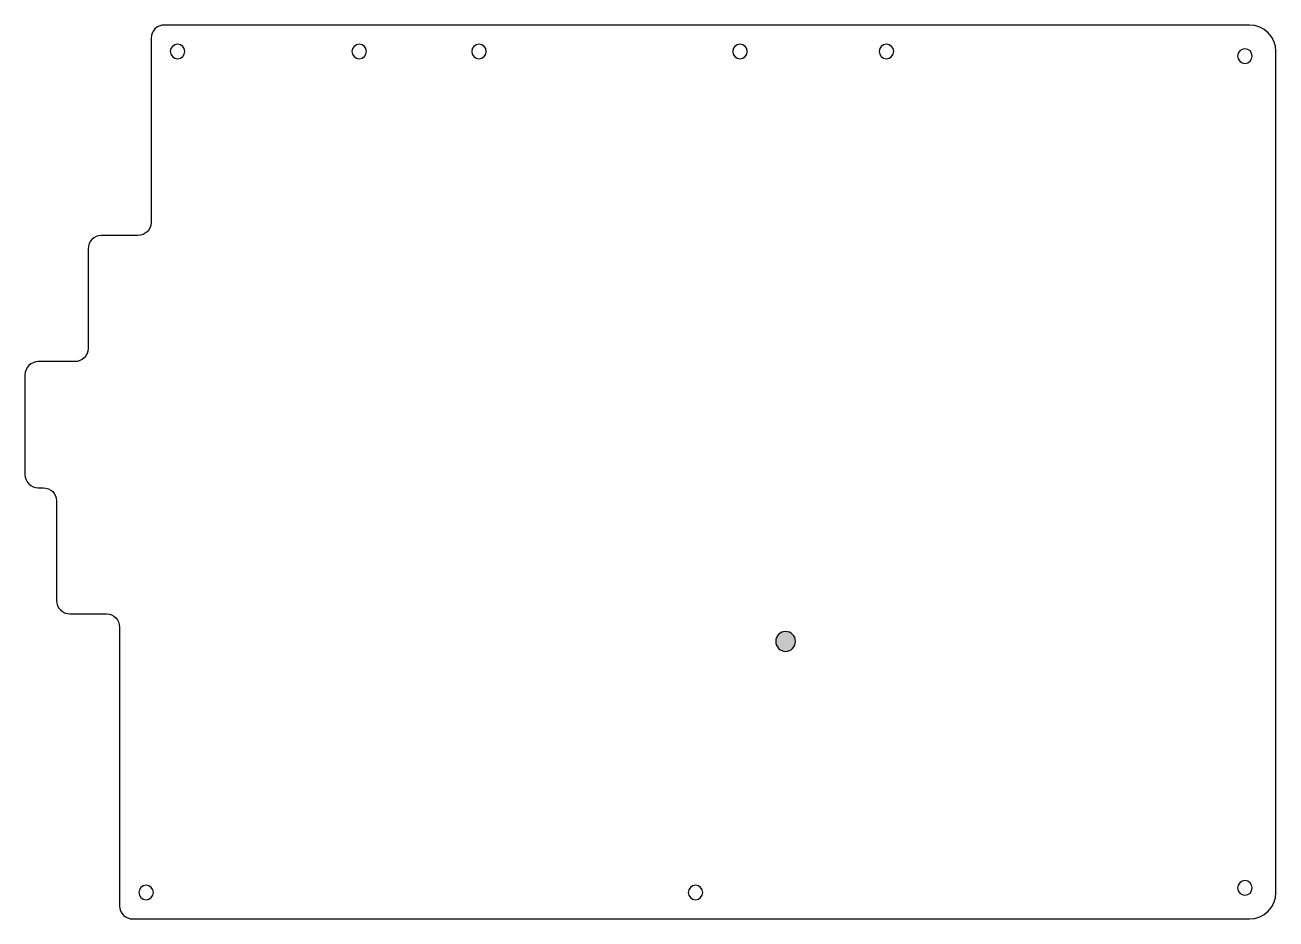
# Model space of a CAD drawing. Header units: inches. Extents: x 55 to 244, y -218 to -83.
import ezdxf

# ---------------------------------------------------------------- set-up
doc = ezdxf.new("R2010")
doc.units = ezdxf.units.IN
doc.header["$MEASUREMENT"] = 0
doc.layers.add('Layer 1', color=7, linetype='Continuous')

# ---------------------------------------------------------------- blocks, each defined once
blk = doc.blocks.new('block 2')
at = {"layer": 'Layer 1', "true_color": 0xc1c230}
h = blk.add_hatch(color=52, dxfattribs=at)
h.dxf.hatch_style = 2
edge = h.paths.add_edge_path()
edge.add_spline(control_points=[(170.18, -174.35), (171.01, -174.35), (171.68, -175.02), (171.68, -175.85), (171.68, -176.68), (171.01, -177.35), (170.18, -177.35), (169.35, -177.35), (168.68, -176.68), (168.68, -175.85), (168.68, -175.02), (169.35, -174.35), (170.18, -174.35)], knot_values=[0, 0, 0, 0, 1, 1, 1, 2, 2, 2, 3, 3, 3, 4, 4, 4, 4], degree=3, periodic=1)
at = {"layer": 'Layer 1', "color": 85, "lineweight": 25, "true_color": 0x5a8e5a}
blk.add_open_spline([(170.18, -174.35), (171.01, -174.35), (171.68, -175.02), (171.68, -175.85), (171.68, -176.68), (171.01, -177.35), (170.18, -177.35), (169.35, -177.35), (168.68, -176.68), (168.68, -175.85), (168.68, -175.02), (169.35, -174.35), (170.18, -174.35)], degree=3, knots=[0, 0, 0, 0, 1, 1, 1, 2, 2, 2, 3, 3, 3, 4, 4, 4, 4], dxfattribs=at)

msp = doc.modelspace()

# ---------------------------------------------------------------- linework, layer by layer
at = {"layer": 'Layer 1', "color": 195, "lineweight": 25, "true_color": 0x794d9e}
for points, knots in [([(69.57, -215.78), (69.57, -215.78), (69.57, -173.68), (69.57, -173.68), (69.57, -172.58), (68.68, -171.68), (67.57, -171.68), (67.57, -171.68), (62.05, -171.68), (62.05, -171.68), (60.94, -171.68), (60.05, -170.79), (60.05, -169.68), (60.05, -169.68), (60.05, -154.63), (60.05, -154.63), (60.05, -153.53), (59.15, -152.63), (58.05, -152.63), (58.05, -152.63), (57.28, -152.63), (57.28, -152.63), (56.18, -152.63), (55.28, -151.74), (55.28, -150.63), (55.28, -150.63), (55.28, -135.58), (55.28, -135.58), (55.28, -134.48), (56.18, -133.58), (57.28, -133.58), (57.28, -133.58), (62.81, -133.58), (62.81, -133.58), (63.91, -133.58), (64.81, -132.69), (64.81, -131.58), (64.81, -131.58), (64.81, -116.53), (64.81, -116.53), (64.81, -115.43), (65.7, -114.53), (66.81, -114.53), (66.81, -114.53), (72.33, -114.53), (72.33, -114.53), (73.44, -114.53), (74.33, -113.64), (74.33, -112.53), (74.33, -112.53), (74.33, -84.72), (74.33, -84.72), (74.33, -83.62), (75.23, -82.72), (76.33, -82.72), (76.33, -82.72), (240.26, -82.72), (240.26, -82.72), (242.47, -82.72), (244.26, -84.51), (244.26, -86.72), (244.26, -86.72), (244.26, -213.78), (244.26, -213.78), (244.26, -215.99), (242.47, -217.78), (240.26, -217.78), (240.26, -217.78), (71.57, -217.78), (71.57, -217.78), (70.47, -217.78), (69.57, -216.89), (69.57, -215.78)], [0, 0, 0, 0, 1, 1, 1, 2, 2, 2, 3, 3, 3, 4, 4, 4, 5, 5, 5, 6, 6, 6, 7, 7, 7, 8, 8, 8, 9, 9, 9, 10, 10, 10, 11, 11, 11, 12, 12, 12, 13, 13, 13, 14, 14, 14, 15, 15, 15, 16, 16, 16, 17, 17, 17, 18, 18, 18, 19, 19, 19, 20, 20, 20, 21, 21, 21, 22, 22, 22, 23, 23, 23, 24, 24, 24, 24]), ([(79.43, -86.72), (79.43, -87.33), (78.94, -87.82), (78.33, -87.82), (77.73, -87.82), (77.23, -87.33), (77.23, -86.72), (77.23, -86.11), (77.73, -85.62), (78.33, -85.62), (78.94, -85.62), (79.43, -86.11), (79.43, -86.72)], [0, 0, 0, 0, 1, 1, 1, 2, 2, 2, 3, 3, 3, 4, 4, 4, 4]), ([(106.87, -86.72), (106.87, -87.33), (106.37, -87.82), (105.77, -87.82), (105.16, -87.82), (104.67, -87.33), (104.67, -86.72), (104.67, -86.11), (105.16, -85.62), (105.77, -85.62), (106.37, -85.62), (106.87, -86.11), (106.87, -86.72)], [0, 0, 0, 0, 1, 1, 1, 2, 2, 2, 3, 3, 3, 4, 4, 4, 4]), ([(124.97, -86.72), (124.97, -87.33), (124.47, -87.82), (123.87, -87.82), (123.26, -87.82), (122.77, -87.33), (122.77, -86.72), (122.77, -86.11), (123.26, -85.62), (123.87, -85.62), (124.47, -85.62), (124.97, -86.11), (124.97, -86.72)], [0, 0, 0, 0, 1, 1, 1, 2, 2, 2, 3, 3, 3, 4, 4, 4, 4]), ([(164.39, -86.72), (164.39, -87.33), (163.89, -87.82), (163.29, -87.82), (162.68, -87.82), (162.19, -87.33), (162.19, -86.72), (162.19, -86.11), (162.68, -85.62), (163.29, -85.62), (163.89, -85.62), (164.39, -86.11), (164.39, -86.72)], [0, 0, 0, 0, 1, 1, 1, 2, 2, 2, 3, 3, 3, 4, 4, 4, 4]), ([(186.51, -86.72), (186.51, -87.33), (186.01, -87.82), (185.41, -87.82), (184.8, -87.82), (184.31, -87.33), (184.31, -86.72), (184.31, -86.11), (184.8, -85.62), (185.41, -85.62), (186.01, -85.62), (186.51, -86.11), (186.51, -86.72)], [0, 0, 0, 0, 1, 1, 1, 2, 2, 2, 3, 3, 3, 4, 4, 4, 4]), ([(240.66, -87.42), (240.66, -88.03), (240.17, -88.52), (239.56, -88.52), (238.95, -88.52), (238.46, -88.03), (238.46, -87.42), (238.46, -86.81), (238.95, -86.32), (239.56, -86.32), (240.17, -86.32), (240.66, -86.81), (240.66, -87.42)], [0, 0, 0, 0, 1, 1, 1, 2, 2, 2, 3, 3, 3, 4, 4, 4, 4]), ([(74.67, -213.78), (74.67, -214.39), (74.18, -214.88), (73.57, -214.88), (72.96, -214.88), (72.47, -214.39), (72.47, -213.78), (72.47, -213.18), (72.96, -212.68), (73.57, -212.68), (74.18, -212.68), (74.67, -213.18), (74.67, -213.78)], [0, 0, 0, 0, 1, 1, 1, 2, 2, 2, 3, 3, 3, 4, 4, 4, 4]), ([(157.67, -213.78), (157.67, -214.39), (157.18, -214.88), (156.57, -214.88), (155.96, -214.88), (155.47, -214.39), (155.47, -213.78), (155.47, -213.18), (155.96, -212.68), (156.57, -212.68), (157.18, -212.68), (157.67, -213.18), (157.67, -213.78)], [0, 0, 0, 0, 1, 1, 1, 2, 2, 2, 3, 3, 3, 4, 4, 4, 4]), ([(240.66, -213.08), (240.66, -213.69), (240.17, -214.18), (239.56, -214.18), (238.95, -214.18), (238.46, -213.69), (238.46, -213.08), (238.46, -212.48), (238.95, -211.98), (239.56, -211.98), (240.17, -211.98), (240.66, -212.48), (240.66, -213.08)], [0, 0, 0, 0, 1, 1, 1, 2, 2, 2, 3, 3, 3, 4, 4, 4, 4])]:
    msp.add_open_spline(points, degree=3, knots=knots, dxfattribs=at)

# ---------------------------------------------------------------- block references
at = {"layer": 'Layer 1'}
msp.add_blockref('block 2', (0, 0), dxfattribs=at)

doc.saveas('drawing.dxf')
